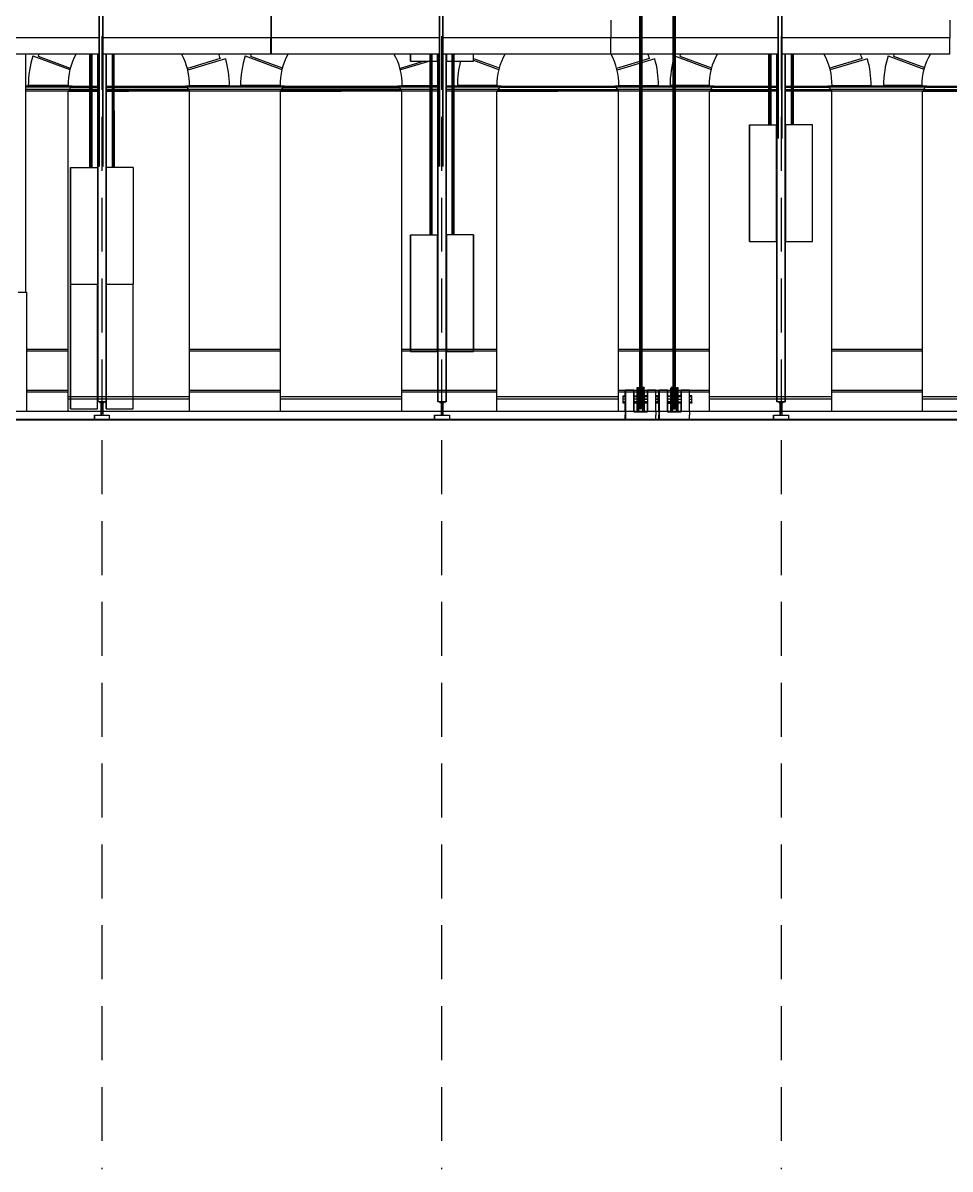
# Model space of a CAD drawing. Extents: x -43 to 90, y 6 to 81.
# Drawn here: x -21.77 to -10.85, y 6.38 to 19.89 of the extents above; entities that cross this region are included whole.
import ezdxf

# ---------------------------------------------------------------- set-up
doc = ezdxf.new("R2010")
doc.units = 0
doc.header["$LTSCALE"] = 0.1
doc.header["$MEASUREMENT"] = 0
doc.linetypes.add('HIDDEN', pattern=[9.525, 6.35, -3.175])
for name, color, linetype in [('cobertura nova', 4, 'CONTINUOUS'), ('hachures cobertura', 252, 'CONTINUOUS'), ('visto', 9, 'CONTINUOUS')]:
    doc.layers.add(name, color=color, linetype=linetype)
doc.layers.add('cortado', color=7, linetype='CONTINUOUS', lineweight=40)

msp = doc.modelspace()

# ---------------------------------------------------------------- linework, layer by layer
at = {"layer": 'cobertura nova'}
for p, q in [((-20.875, 20.402), (-20.875, 18.194)), ((-20.875, 18.194), (-20.875, 20.402)), ((-20.835, 20.402), (-20.835, 18.194)), ((-20.835, 18.194), (-20.835, 20.402)), ((-16.868, 20.402), (-16.868, 18.194)), ((-16.868, 18.194), (-16.868, 20.402)), ((-16.829, 20.402), (-16.829, 18.194)), ((-16.829, 18.194), (-16.829, 20.402)), ((-14.505, 15.339), (-14.506, 20.415)), ((-14.501, 15.339), (-14.506, 20.415)), ((-14.501, 15.339), (-14.502, 20.415)), ((-14.493, 15.339), (-14.502, 20.415)), ((-14.493, 15.339), (-14.494, 20.415)), ((-14.494, 20.415), (-14.486, 15.339)), ((-14.486, 20.415), (-14.482, 15.339)), ((-14.486, 20.415), (-14.486, 15.339)), ((-14.483, 20.415), (-14.482, 15.339)), ((-14.115, 15.339), (-14.114, 20.403)), ((-14.11, 20.399), (-14.115, 15.339)), ((-14.103, 20.415), (-14.112, 15.339)), ((-14.112, 15.339), (-14.11, 20.399)), ((-14.104, 15.339), (-14.102, 20.415)), ((-12.875, 20.402), (-12.875, 18.524)), ((-12.875, 18.524), (-12.875, 20.402)), ((-12.835, 20.402), (-12.835, 18.524)), ((-12.835, 18.524), (-12.835, 20.402)), ((-20.875, 18.236), (-20.875, 20.377)), ((-20.875, 20.377), (-20.875, 19.819)), ((-18.848, 19.765), (-18.848, 20.303)), ((-18.848, 19.765), (-18.848, 20.303)), ((-18.848, 20.303), (-18.848, 19.765)), ((-16.868, 20.377), (-16.868, 19.819)), ((-16.868, 18.236), (-16.868, 20.377)), ((-14.095, 20.388), (-14.104, 15.339)), ((-14.095, 20.388), (-14.096, 15.339)), ((-14.091, 20.387), (-14.096, 15.339)), ((-14.091, 20.387), (-14.092, 15.339)), ((-12.875, 18.566), (-12.875, 20.377)), ((-12.875, 20.377), (-12.875, 19.819)), ((-18.848, 20.017), (-18.848, 19.522)), ((-18.855, 19.919), (-18.855, 19.711)), ((-18.848, 19.711), (-18.848, 19.919)), ((-14.848, 19.919), (-14.848, 19.711)), ((-10.855, 19.919), (-10.855, 19.711)), ((-18.848, 19.765), (-18.855, 19.765)), ((-18.855, 19.765), (-18.848, 19.765)), ((-18.848, 19.765), (-18.848, 19.765)), ((-18.848, 19.765), (-18.848, 19.765)), ((-18.848, 19.765), (-18.848, 19.765)), ((-18.848, 19.765), (-18.848, 19.765)), ((-18.848, 19.765), (-18.848, 19.765)), ((-18.848, 19.711), (-18.848, 19.765)), ((-18.848, 19.765), (-18.848, 19.522)), ((-10.855, 19.765), (-10.848, 19.765)), ((-10.848, 19.765), (-10.855, 19.765)), ((-20.875, 19.711), (-22.848, 19.711)), ((-18.855, 19.711), (-20.835, 19.711)), ((-18.855, 19.522), (-18.855, 19.711)), ((-18.848, 19.711), (-18.848, 19.711)), ((-18.848, 19.711), (-18.848, 19.522)), ((-16.868, 19.711), (-18.848, 19.711)), ((-18.848, 19.711), (-18.848, 19.522)), ((-14.848, 19.711), (-16.829, 19.711)), ((-14.848, 19.522), (-14.848, 19.711)), ((-14.505, 19.711), (-14.848, 19.711)), ((-14.114, 19.711), (-14.483, 19.711)), ((-12.875, 19.711), (-14.091, 19.711)), ((-10.855, 19.711), (-12.835, 19.711)), ((-10.855, 19.522), (-10.855, 19.711)), ((-22.848, 19.522), (-20.875, 19.522)), ((-20.985, 18.182), (-20.985, 19.522)), ((-20.985, 19.522), (-20.985, 18.182)), ((-20.985, 18.182), (-20.985, 19.522)), ((-20.982, 19.522), (-20.982, 18.182)), ((-20.982, 18.182), (-20.981, 19.522)), ((-20.974, 19.522), (-20.974, 18.182)), ((-20.974, 18.182), (-20.973, 19.522)), ((-20.966, 18.182), (-20.966, 19.522)), ((-20.966, 18.182), (-20.966, 19.522)), ((-20.963, 19.522), (-20.963, 18.182)), ((-20.893, 19.522), (-20.893, 15.423)), ((-20.893, 19.522), (-20.893, 15.423)), ((-20.893, 15.423), (-20.893, 19.522)), ((-20.893, 19.522), (-20.893, 15.423)), ((-20.893, 19.522), (-20.893, 15.423)), ((-20.835, 19.522), (-18.855, 19.522)), ((-20.793, 15.423), (-20.793, 19.522)), ((-20.793, 19.522), (-20.793, 15.423)), ((-20.724, 19.522), (-20.724, 18.182)), ((-20.724, 19.522), (-20.724, 18.182)), ((-20.721, 19.522), (-20.721, 18.182)), ((-20.721, 19.522), (-20.721, 18.182)), ((-20.714, 19.522), (-20.713, 18.182)), ((-20.713, 18.182), (-20.713, 19.522)), ((-20.706, 19.522), (-20.705, 18.182)), ((-20.705, 18.182), (-20.705, 19.522)), ((-20.702, 19.522), (-20.701, 18.182)), ((-20.701, 18.182), (-20.701, 19.522)), ((-18.848, 19.522), (-18.848, 19.522)), ((-18.848, 19.522), (-16.868, 19.522)), ((-17.207, 19.522), (-17.207, 19.436)), ((-17.207, 19.436), (-17.207, 19.522)), ((-17.207, 19.522), (-17.207, 19.436)), ((-16.979, 19.522), (-16.979, 17.389)), ((-16.976, 19.522), (-16.976, 17.391)), ((-16.976, 17.391), (-16.976, 19.522)), ((-16.968, 17.391), (-16.97, 19.522)), ((-16.968, 19.522), (-16.968, 17.391)), ((-16.96, 17.391), (-16.962, 19.522)), ((-16.96, 19.522), (-16.96, 17.391)), ((-16.957, 19.522), (-16.956, 17.389)), ((-16.956, 19.522), (-16.956, 17.389)), ((-16.889, 19.436), (-16.889, 19.522)), ((-16.889, 19.436), (-16.889, 19.522)), ((-16.887, 15.423), (-16.887, 19.522)), ((-16.887, 19.522), (-16.887, 15.423)), ((-16.887, 15.423), (-16.887, 19.522)), ((-16.887, 19.522), (-16.887, 15.423)), ((-16.887, 19.522), (-16.887, 15.423)), ((-16.887, 19.522), (-16.887, 15.423)), ((-16.829, 19.522), (-14.848, 19.522)), ((-16.787, 15.423), (-16.787, 19.522)), ((-16.787, 19.522), (-16.787, 15.423)), ((-16.785, 19.522), (-16.785, 19.436)), ((-16.785, 19.522), (-16.785, 19.436)), ((-16.785, 19.436), (-16.785, 19.522)), ((-16.717, 19.522), (-16.717, 17.389)), ((-16.717, 17.389), (-16.717, 19.522)), ((-16.714, 17.391), (-16.712, 19.522)), ((-16.714, 17.391), (-16.714, 19.522)), ((-16.704, 19.522), (-16.706, 17.391)), ((-16.706, 17.391), (-16.706, 19.522)), ((-16.697, 19.522), (-16.698, 17.391)), ((-16.698, 17.391), (-16.698, 19.522)), ((-16.695, 17.389), (-16.695, 19.522)), ((-16.467, 19.436), (-16.467, 19.522)), ((-16.467, 19.436), (-16.467, 19.522)), ((-14.848, 19.522), (-14.505, 19.522)), ((-14.483, 19.522), (-14.114, 19.522)), ((-14.091, 19.522), (-12.875, 19.522)), ((-12.985, 18.685), (-12.985, 19.522)), ((-12.983, 19.522), (-12.982, 18.687)), ((-12.982, 18.687), (-12.982, 19.522)), ((-12.975, 19.522), (-12.974, 18.688)), ((-12.974, 18.688), (-12.974, 19.522)), ((-12.966, 18.687), (-12.967, 19.522)), ((-12.966, 18.687), (-12.966, 19.522)), ((-12.963, 19.522), (-12.963, 18.685)), ((-12.963, 18.685), (-12.963, 19.522)), ((-12.893, 15.423), (-12.893, 19.522)), ((-12.893, 19.522), (-12.893, 15.423)), ((-12.893, 19.522), (-12.893, 15.423)), ((-12.893, 19.522), (-12.893, 15.423)), ((-12.893, 19.522), (-12.893, 15.423)), ((-12.835, 19.522), (-10.855, 19.522)), ((-12.793, 15.423), (-12.793, 19.522)), ((-12.793, 19.522), (-12.793, 15.423)), ((-12.724, 19.522), (-12.724, 18.685)), ((-12.724, 19.522), (-12.724, 18.685)), ((-12.721, 19.522), (-12.721, 18.687)), ((-12.721, 18.687), (-12.72, 19.522)), ((-12.713, 19.522), (-12.713, 18.688)), ((-12.713, 18.688), (-12.712, 19.522)), ((-12.705, 19.522), (-12.705, 18.687)), ((-12.705, 18.687), (-12.704, 19.522)), ((-12.701, 19.522), (-12.701, 18.685)), ((-17.207, 19.436), (-17.207, 19.436)), ((-17.207, 19.436), (-16.979, 19.436)), ((-17.207, 19.436), (-17.207, 19.436)), ((-16.956, 19.436), (-16.889, 19.436)), ((-16.785, 19.436), (-16.717, 19.436)), ((-16.785, 19.436), (-16.785, 19.436)), ((-16.785, 19.436), (-16.785, 19.436)), ((-16.695, 19.436), (-16.467, 19.436)), ((-13.213, 18.685), (-13.213, 17.311)), ((-13.213, 17.311), (-13.213, 18.685)), ((-13.213, 18.685), (-13.213, 18.685)), ((-13.213, 18.685), (-13.213, 18.685)), ((-13.213, 18.685), (-12.895, 18.685)), ((-13.213, 18.685), (-13.213, 17.311)), ((-12.985, 18.685), (-12.982, 18.687)), ((-12.985, 18.685), (-12.985, 18.685)), ((-12.982, 18.687), (-12.974, 18.688)), ((-12.966, 18.687), (-12.982, 18.687)), ((-12.982, 18.687), (-12.982, 18.685)), ((-12.982, 18.687), (-12.979, 18.685)), ((-12.974, 18.688), (-12.966, 18.687)), ((-12.97, 18.685), (-12.966, 18.687)), ((-12.966, 18.687), (-12.966, 18.685)), ((-12.966, 18.687), (-12.963, 18.685)), ((-12.963, 18.685), (-12.963, 18.685)), ((-12.895, 17.311), (-12.895, 18.685)), ((-12.895, 17.311), (-12.895, 18.685)), ((-12.474, 18.685), (-12.792, 18.685)), ((-12.792, 18.685), (-12.792, 17.311)), ((-12.792, 18.685), (-12.792, 18.685)), ((-12.792, 18.685), (-12.792, 18.685)), ((-12.792, 18.685), (-12.792, 17.311)), ((-12.792, 17.311), (-12.792, 18.685)), ((-12.724, 18.685), (-12.721, 18.687)), ((-12.724, 18.685), (-12.724, 18.685)), ((-12.721, 18.687), (-12.713, 18.688)), ((-12.721, 18.687), (-12.721, 18.685)), ((-12.705, 18.687), (-12.721, 18.687)), ((-12.721, 18.687), (-12.717, 18.685)), ((-12.713, 18.688), (-12.705, 18.687)), ((-12.708, 18.685), (-12.705, 18.687)), ((-12.705, 18.687), (-12.701, 18.685)), ((-12.705, 18.685), (-12.705, 18.687)), ((-12.701, 18.685), (-12.701, 18.685)), ((-12.474, 17.311), (-12.474, 18.685)), ((-21.213, 16.807), (-21.213, 18.182)), ((-21.213, 18.182), (-21.213, 18.182)), ((-21.213, 18.182), (-21.213, 18.182)), ((-21.213, 18.182), (-20.895, 18.182)), ((-21.213, 18.182), (-21.213, 16.807)), ((-21.213, 16.807), (-21.213, 18.182)), ((-20.985, 18.182), (-20.985, 18.182)), ((-20.963, 18.182), (-20.963, 18.182)), ((-20.895, 18.182), (-20.895, 16.807)), ((-20.792, 18.182), (-20.792, 16.807)), ((-20.474, 18.182), (-20.792, 18.182)), ((-20.792, 18.182), (-20.792, 18.182)), ((-20.792, 18.182), (-20.792, 18.182)), ((-20.792, 16.807), (-20.792, 18.182)), ((-20.792, 16.807), (-20.792, 18.182)), ((-20.724, 18.182), (-20.724, 18.182)), ((-20.701, 18.182), (-20.701, 18.182)), ((-20.474, 18.182), (-20.474, 16.807)), ((-17.207, 16.015), (-17.207, 17.389)), ((-17.207, 17.389), (-17.207, 17.389)), ((-17.207, 17.389), (-17.207, 17.389)), ((-17.207, 17.389), (-16.889, 17.389)), ((-17.207, 17.389), (-17.207, 16.015)), ((-17.207, 16.015), (-17.207, 17.389)), ((-16.976, 17.391), (-16.979, 17.389)), ((-16.979, 17.389), (-16.979, 17.389)), ((-16.968, 17.391), (-16.976, 17.391)), ((-16.976, 17.391), (-16.96, 17.391)), ((-16.976, 17.389), (-16.976, 17.391)), ((-16.972, 17.389), (-16.976, 17.391)), ((-16.96, 17.391), (-16.968, 17.391)), ((-16.96, 17.391), (-16.963, 17.389)), ((-16.956, 17.389), (-16.96, 17.391)), ((-16.96, 17.391), (-16.96, 17.389)), ((-16.956, 17.389), (-16.956, 17.389)), ((-16.889, 17.389), (-16.889, 16.015)), ((-16.889, 16.015), (-16.889, 17.389)), ((-16.785, 17.389), (-16.785, 16.015)), ((-16.467, 17.389), (-16.785, 17.389)), ((-16.785, 17.389), (-16.785, 17.389)), ((-16.785, 17.389), (-16.785, 17.389)), ((-16.785, 16.015), (-16.785, 17.389)), ((-16.785, 16.015), (-16.785, 17.389)), ((-16.714, 17.391), (-16.717, 17.389)), ((-16.717, 17.389), (-16.717, 17.389)), ((-16.706, 17.391), (-16.714, 17.391)), ((-16.714, 17.391), (-16.698, 17.391)), ((-16.711, 17.389), (-16.714, 17.391)), ((-16.714, 17.391), (-16.714, 17.389)), ((-16.698, 17.391), (-16.706, 17.391)), ((-16.698, 17.391), (-16.701, 17.389)), ((-16.695, 17.389), (-16.698, 17.391)), ((-16.698, 17.391), (-16.698, 17.389)), ((-16.695, 17.389), (-16.695, 17.389)), ((-16.467, 17.389), (-16.467, 16.015)), ((-16.467, 16.015), (-16.467, 17.389)), ((-13.213, 17.311), (-13.213, 17.311)), ((-13.213, 17.311), (-12.895, 17.311)), ((-13.213, 17.311), (-13.213, 17.311)), ((-12.792, 17.311), (-12.474, 17.311)), ((-12.792, 17.311), (-12.792, 17.311)), ((-12.792, 17.311), (-12.792, 17.311)), ((-21.213, 17.042), (-21.213, 15.338)), ((-21.213, 15.338), (-21.213, 17.042)), ((-21.213, 17.042), (-21.213, 17.042)), ((-21.213, 17.042), (-21.213, 17.042)), ((-21.213, 17.042), (-21.213, 17.042)), ((-21.213, 17.042), (-21.213, 15.338)), ((-20.792, 17.042), (-20.792, 17.042)), ((-20.792, 17.042), (-20.792, 15.338)), ((-20.792, 17.042), (-20.792, 17.042)), ((-20.792, 17.042), (-20.792, 17.042)), ((-20.792, 17.042), (-20.792, 15.338)), ((-20.792, 15.338), (-20.792, 17.042)), ((-21.213, 16.807), (-21.213, 16.807)), ((-21.213, 16.807), (-20.895, 16.807)), ((-21.213, 16.807), (-21.213, 16.807)), ((-20.895, 15.338), (-20.895, 16.807)), ((-20.895, 15.338), (-20.895, 16.807)), ((-20.792, 16.807), (-20.474, 16.807)), ((-20.792, 16.807), (-20.792, 16.807)), ((-20.792, 16.807), (-20.792, 16.807)), ((-20.474, 15.338), (-20.474, 16.807)), ((-20.474, 15.338), (-20.474, 16.807)), ((-17.207, 16.015), (-17.207, 16.015)), ((-17.207, 16.015), (-16.889, 16.015)), ((-17.207, 16.015), (-17.207, 16.015)), ((-16.785, 16.015), (-16.467, 16.015)), ((-16.785, 16.015), (-16.785, 16.015)), ((-16.785, 16.015), (-16.785, 16.015)), ((-14.678, 15.491), (-14.678, 15.558)), ((-14.678, 15.558), (-14.677, 15.558)), ((-14.678, 15.558), (-14.678, 15.491)), ((-14.677, 15.558), (-14.677, 15.558)), ((-14.677, 15.558), (-14.578, 15.558)), ((-14.677, 15.558), (-14.677, 15.558)), ((-14.677, 15.304), (-14.677, 15.558)), ((-14.578, 15.558), (-14.677, 15.558)), ((-14.677, 15.558), (-14.677, 15.304)), ((-14.578, 15.558), (-14.578, 15.304)), ((-14.578, 15.304), (-14.578, 15.558)), ((-14.537, 15.582), (-14.537, 15.588)), ((-14.537, 15.588), (-14.522, 15.588)), ((-14.537, 15.559), (-14.537, 15.582)), ((-14.537, 15.582), (-14.537, 15.569)), ((-14.537, 15.582), (-14.522, 15.582)), ((-14.537, 15.582), (-14.537, 15.559)), ((-14.537, 15.569), (-14.537, 15.534)), ((-14.537, 15.569), (-14.537, 15.569)), ((-14.537, 15.534), (-14.537, 15.569)), ((-14.537, 15.517), (-14.537, 15.559)), ((-14.537, 15.559), (-14.522, 15.559)), ((-14.537, 15.559), (-14.537, 15.517)), ((-14.537, 15.534), (-14.537, 15.491)), ((-14.537, 15.534), (-14.537, 15.534)), ((-14.537, 15.491), (-14.537, 15.534)), ((-14.522, 15.588), (-14.522, 15.582)), ((-14.522, 15.582), (-14.522, 15.588)), ((-14.522, 15.582), (-14.522, 15.559)), ((-14.522, 15.559), (-14.522, 15.582)), ((-14.522, 15.559), (-14.522, 15.517)), ((-14.522, 15.517), (-14.522, 15.559)), ((-14.522, 15.549), (-14.505, 15.549)), ((-14.522, 15.545), (-14.505, 15.545)), ((-14.505, 15.545), (-14.522, 15.545)), ((-14.482, 15.549), (-14.471, 15.549)), ((-14.482, 15.545), (-14.471, 15.545)), ((-14.471, 15.545), (-14.482, 15.545)), ((-14.457, 15.588), (-14.471, 15.588)), ((-14.471, 15.588), (-14.471, 15.569)), ((-14.471, 15.582), (-14.471, 15.588)), ((-14.471, 15.588), (-14.471, 15.582)), ((-14.471, 15.569), (-14.471, 15.582)), ((-14.471, 15.559), (-14.471, 15.582)), ((-14.457, 15.582), (-14.471, 15.582)), ((-14.471, 15.582), (-14.471, 15.559)), ((-14.471, 15.582), (-14.457, 15.582)), ((-14.471, 15.569), (-14.471, 15.569)), ((-14.471, 15.569), (-14.471, 15.549)), ((-14.471, 15.549), (-14.471, 15.569)), ((-14.471, 15.517), (-14.471, 15.559)), ((-14.457, 15.559), (-14.471, 15.559)), ((-14.471, 15.559), (-14.471, 15.517)), ((-14.471, 15.545), (-14.471, 15.549)), ((-14.471, 15.528), (-14.471, 15.545)), ((-14.471, 15.534), (-14.471, 15.534)), ((-14.457, 15.588), (-14.457, 15.582)), ((-14.457, 15.588), (-14.457, 15.588)), ((-14.457, 15.582), (-14.457, 15.588)), ((-14.457, 15.559), (-14.457, 15.582)), ((-14.457, 15.559), (-14.457, 15.517)), ((-14.457, 15.517), (-14.457, 15.559)), ((-14.417, 15.491), (-14.417, 15.558)), ((-14.416, 15.558), (-14.417, 15.558)), ((-14.416, 15.558), (-14.416, 15.304)), ((-14.318, 15.558), (-14.416, 15.558)), ((-14.318, 15.304), (-14.318, 15.558)), ((-14.281, 15.491), (-14.281, 15.558)), ((-14.281, 15.558), (-14.28, 15.558)), ((-14.281, 15.558), (-14.281, 15.491)), ((-14.28, 15.558), (-14.28, 15.558)), ((-14.28, 15.558), (-14.181, 15.558)), ((-14.28, 15.558), (-14.28, 15.558)), ((-14.28, 15.304), (-14.28, 15.558)), ((-14.181, 15.558), (-14.28, 15.558)), ((-14.28, 15.558), (-14.28, 15.304)), ((-14.181, 15.558), (-14.182, 15.558)), ((-14.181, 15.558), (-14.181, 15.304)), ((-14.181, 15.304), (-14.181, 15.558)), ((-14.125, 15.588), (-14.14, 15.588)), ((-14.14, 15.559), (-14.14, 15.582)), ((-14.14, 15.582), (-14.14, 15.569)), ((-14.14, 15.582), (-14.125, 15.582)), ((-14.125, 15.582), (-14.14, 15.582)), ((-14.14, 15.569), (-14.14, 15.534)), ((-14.14, 15.569), (-14.14, 15.569)), ((-14.14, 15.534), (-14.14, 15.569)), ((-14.14, 15.517), (-14.14, 15.559)), ((-14.14, 15.559), (-14.125, 15.559)), ((-14.14, 15.559), (-14.14, 15.517)), ((-14.14, 15.534), (-14.14, 15.491)), ((-14.14, 15.534), (-14.14, 15.534)), ((-14.14, 15.491), (-14.14, 15.534)), ((-14.125, 15.588), (-14.125, 15.582)), ((-14.125, 15.582), (-14.125, 15.588)), ((-14.125, 15.582), (-14.125, 15.559)), ((-14.125, 15.582), (-14.125, 15.582)), ((-14.125, 15.559), (-14.125, 15.582)), ((-14.125, 15.559), (-14.125, 15.517)), ((-14.125, 15.517), (-14.125, 15.559)), ((-14.125, 15.549), (-14.115, 15.549)), ((-14.115, 15.545), (-14.125, 15.545)), ((-14.125, 15.545), (-14.115, 15.545)), ((-14.092, 15.549), (-14.074, 15.549)), ((-14.074, 15.545), (-14.092, 15.545)), ((-14.092, 15.545), (-14.074, 15.545)), ((-14.074, 15.588), (-14.074, 15.569)), ((-14.074, 15.582), (-14.074, 15.588)), ((-14.074, 15.588), (-14.06, 15.588)), ((-14.074, 15.569), (-14.074, 15.588)), ((-14.074, 15.588), (-14.074, 15.582)), ((-14.074, 15.559), (-14.074, 15.582)), ((-14.06, 15.582), (-14.074, 15.582)), ((-14.074, 15.582), (-14.074, 15.559)), ((-14.074, 15.569), (-14.074, 15.549)), ((-14.074, 15.569), (-14.074, 15.569)), ((-14.074, 15.517), (-14.074, 15.559)), ((-14.06, 15.559), (-14.074, 15.559)), ((-14.074, 15.559), (-14.074, 15.517)), ((-14.074, 15.545), (-14.074, 15.549)), ((-14.074, 15.549), (-14.074, 15.545)), ((-14.074, 15.528), (-14.074, 15.545)), ((-14.074, 15.545), (-14.074, 15.545)), ((-14.074, 15.545), (-14.074, 15.528)), ((-14.074, 15.534), (-14.074, 15.534)), ((-14.06, 15.569), (-14.06, 15.588)), ((-14.06, 15.588), (-14.06, 15.582)), ((-14.06, 15.582), (-14.06, 15.588)), ((-14.06, 15.559), (-14.06, 15.582)), ((-14.06, 15.582), (-14.06, 15.559)), ((-14.06, 15.534), (-14.06, 15.569)), ((-14.06, 15.517), (-14.06, 15.559)), ((-14.06, 15.559), (-14.06, 15.517)), ((-14.06, 15.491), (-14.06, 15.534)), ((-14.02, 15.491), (-14.02, 15.558)), ((-14.019, 15.558), (-14.02, 15.558)), ((-14.019, 15.558), (-14.019, 15.304)), ((-13.921, 15.558), (-14.019, 15.558)), ((-13.921, 15.304), (-13.921, 15.558)), ((-13.921, 15.558), (-13.921, 15.558)), ((-20.853, 15.423), (-20.893, 15.423)), ((-20.893, 15.423), (-20.893, 15.423)), ((-20.893, 15.423), (-20.893, 15.423)), ((-20.893, 15.423), (-20.893, 15.423)), ((-20.869, 15.423), (-20.869, 15.413)), ((-20.869, 15.413), (-20.869, 15.423)), ((-20.869, 15.423), (-20.869, 15.413)), ((-20.869, 15.413), (-20.852, 15.413)), ((-20.869, 15.413), (-20.869, 15.413)), ((-20.833, 15.423), (-20.853, 15.423)), ((-20.853, 15.423), (-20.833, 15.423)), ((-20.852, 15.413), (-20.852, 15.263)), ((-20.852, 15.263), (-20.852, 15.413)), ((-20.852, 15.263), (-20.852, 15.413)), ((-20.852, 15.263), (-20.852, 15.413)), ((-20.835, 15.413), (-20.835, 15.263)), ((-20.835, 15.413), (-20.818, 15.413)), ((-20.835, 15.413), (-20.818, 15.413)), ((-20.818, 15.413), (-20.835, 15.413)), ((-20.835, 15.413), (-20.818, 15.413)), ((-20.793, 15.423), (-20.833, 15.423)), ((-20.833, 15.423), (-20.793, 15.423)), ((-20.818, 15.413), (-20.818, 15.423)), ((-16.887, 15.423), (-16.887, 15.423)), ((-16.887, 15.423), (-16.887, 15.423)), ((-16.887, 15.423), (-16.887, 15.423)), ((-16.847, 15.423), (-16.887, 15.423)), ((-16.887, 15.423), (-16.887, 15.423)), ((-16.863, 15.423), (-16.863, 15.413)), ((-16.863, 15.413), (-16.863, 15.423)), ((-16.863, 15.423), (-16.863, 15.413)), ((-16.863, 15.413), (-16.845, 15.413)), ((-16.863, 15.413), (-16.863, 15.413)), ((-16.827, 15.423), (-16.847, 15.423)), ((-16.845, 15.413), (-16.845, 15.263)), ((-16.845, 15.263), (-16.845, 15.413)), ((-16.845, 15.263), (-16.845, 15.413)), ((-16.845, 15.263), (-16.845, 15.413)), ((-16.828, 15.413), (-16.828, 15.263)), ((-16.828, 15.413), (-16.811, 15.413)), ((-16.828, 15.413), (-16.811, 15.413)), ((-16.828, 15.413), (-16.811, 15.413)), ((-16.787, 15.423), (-16.827, 15.423)), ((-16.827, 15.423), (-16.787, 15.423)), ((-16.811, 15.413), (-16.811, 15.423)), ((-14.703, 15.482), (-14.703, 15.491)), ((-14.703, 15.491), (-14.677, 15.491)), ((-14.703, 15.454), (-14.703, 15.482)), ((-14.703, 15.482), (-14.677, 15.482)), ((-14.703, 15.422), (-14.703, 15.454)), ((-14.677, 15.454), (-14.703, 15.454)), ((-14.703, 15.406), (-14.703, 15.422)), ((-14.677, 15.422), (-14.703, 15.422)), ((-14.703, 15.415), (-14.703, 15.406)), ((-14.677, 15.406), (-14.703, 15.406)), ((-14.678, 15.304), (-14.678, 15.406)), ((-14.678, 15.406), (-14.678, 15.304)), ((-14.578, 15.491), (-14.537, 15.491)), ((-14.578, 15.482), (-14.537, 15.482)), ((-14.537, 15.454), (-14.578, 15.454)), ((-14.537, 15.422), (-14.578, 15.422)), ((-14.537, 15.406), (-14.578, 15.406)), ((-14.537, 15.466), (-14.537, 15.517)), ((-14.522, 15.517), (-14.537, 15.517)), ((-14.537, 15.517), (-14.537, 15.466)), ((-14.537, 15.491), (-14.537, 15.482)), ((-14.537, 15.485), (-14.537, 15.485)), ((-14.537, 15.482), (-14.537, 15.454)), ((-14.537, 15.412), (-14.537, 15.466)), ((-14.522, 15.466), (-14.537, 15.466)), ((-14.537, 15.466), (-14.537, 15.412)), ((-14.537, 15.454), (-14.537, 15.422)), ((-14.537, 15.431), (-14.537, 15.431)), ((-14.537, 15.422), (-14.537, 15.406)), ((-14.537, 15.362), (-14.537, 15.412)), ((-14.522, 15.412), (-14.537, 15.412)), ((-14.537, 15.412), (-14.537, 15.362)), ((-14.537, 15.406), (-14.537, 15.379)), ((-14.537, 15.379), (-14.537, 15.406)), ((-14.505, 15.528), (-14.522, 15.528)), ((-14.522, 15.517), (-14.522, 15.466)), ((-14.522, 15.466), (-14.522, 15.517)), ((-14.522, 15.498), (-14.505, 15.498)), ((-14.505, 15.498), (-14.522, 15.498)), ((-14.522, 15.466), (-14.522, 15.412)), ((-14.522, 15.412), (-14.522, 15.466)), ((-14.505, 15.461), (-14.522, 15.461)), ((-14.522, 15.461), (-14.505, 15.461)), ((-14.505, 15.422), (-14.522, 15.422)), ((-14.522, 15.362), (-14.522, 15.412)), ((-14.522, 15.412), (-14.522, 15.362)), ((-14.471, 15.528), (-14.482, 15.528)), ((-14.482, 15.498), (-14.471, 15.498)), ((-14.471, 15.498), (-14.482, 15.498)), ((-14.471, 15.461), (-14.482, 15.461)), ((-14.482, 15.461), (-14.471, 15.461)), ((-14.471, 15.422), (-14.482, 15.422)), ((-14.457, 15.517), (-14.471, 15.517)), ((-14.471, 15.517), (-14.471, 15.466)), ((-14.471, 15.466), (-14.471, 15.517)), ((-14.471, 15.466), (-14.457, 15.466)), ((-14.471, 15.466), (-14.471, 15.412)), ((-14.471, 15.412), (-14.471, 15.466)), ((-14.471, 15.412), (-14.457, 15.412)), ((-14.471, 15.412), (-14.471, 15.362)), ((-14.471, 15.362), (-14.471, 15.412)), ((-14.457, 15.517), (-14.457, 15.466)), ((-14.457, 15.466), (-14.457, 15.517)), ((-14.416, 15.491), (-14.457, 15.491)), ((-14.457, 15.491), (-14.416, 15.491)), ((-14.457, 15.482), (-14.416, 15.482)), ((-14.416, 15.482), (-14.457, 15.482)), ((-14.457, 15.466), (-14.457, 15.412)), ((-14.457, 15.412), (-14.457, 15.466)), ((-14.457, 15.454), (-14.416, 15.454)), ((-14.416, 15.454), (-14.457, 15.454)), ((-14.416, 15.422), (-14.457, 15.422)), ((-14.457, 15.422), (-14.416, 15.422)), ((-14.457, 15.412), (-14.457, 15.362)), ((-14.457, 15.362), (-14.457, 15.412)), ((-14.416, 15.406), (-14.457, 15.406)), ((-14.417, 15.304), (-14.417, 15.406)), ((-14.29, 15.491), (-14.318, 15.491)), ((-14.318, 15.491), (-14.29, 15.491)), ((-14.318, 15.482), (-14.29, 15.482)), ((-14.29, 15.482), (-14.318, 15.482)), ((-14.318, 15.454), (-14.29, 15.454)), ((-14.29, 15.454), (-14.318, 15.454)), ((-14.29, 15.422), (-14.318, 15.422)), ((-14.318, 15.422), (-14.29, 15.422)), ((-14.29, 15.406), (-14.318, 15.406)), ((-14.29, 15.482), (-14.29, 15.491)), ((-14.29, 15.491), (-14.28, 15.491)), ((-14.29, 15.454), (-14.29, 15.482)), ((-14.28, 15.482), (-14.29, 15.482)), ((-14.29, 15.422), (-14.29, 15.454)), ((-14.28, 15.454), (-14.29, 15.454)), ((-14.29, 15.406), (-14.29, 15.422)), ((-14.28, 15.422), (-14.29, 15.422)), ((-14.29, 15.406), (-14.28, 15.406)), ((-14.28, 15.406), (-14.29, 15.406)), ((-14.281, 15.304), (-14.281, 15.406)), ((-14.281, 15.406), (-14.281, 15.304)), ((-14.181, 15.491), (-14.14, 15.491)), ((-14.14, 15.482), (-14.181, 15.482)), ((-14.14, 15.454), (-14.181, 15.454)), ((-14.14, 15.422), (-14.181, 15.422)), ((-14.181, 15.406), (-14.14, 15.406)), ((-14.14, 15.406), (-14.181, 15.406)), ((-14.14, 15.466), (-14.14, 15.517)), ((-14.125, 15.517), (-14.14, 15.517)), ((-14.14, 15.517), (-14.14, 15.466)), ((-14.14, 15.491), (-14.14, 15.482)), ((-14.14, 15.485), (-14.14, 15.485)), ((-14.14, 15.482), (-14.14, 15.454)), ((-14.14, 15.412), (-14.14, 15.466)), ((-14.125, 15.466), (-14.14, 15.466)), ((-14.14, 15.466), (-14.14, 15.412)), ((-14.14, 15.454), (-14.14, 15.422)), ((-14.14, 15.431), (-14.14, 15.431)), ((-14.14, 15.406), (-14.14, 15.422)), ((-14.14, 15.422), (-14.14, 15.406)), ((-14.14, 15.362), (-14.14, 15.412)), ((-14.125, 15.412), (-14.14, 15.412)), ((-14.14, 15.412), (-14.14, 15.362)), ((-14.14, 15.406), (-14.14, 15.379)), ((-14.14, 15.406), (-14.14, 15.406)), ((-14.14, 15.379), (-14.14, 15.406)), ((-14.14, 15.406), (-14.14, 15.406)), ((-14.115, 15.528), (-14.125, 15.528)), ((-14.125, 15.517), (-14.125, 15.466)), ((-14.125, 15.466), (-14.125, 15.517)), ((-14.115, 15.498), (-14.125, 15.498)), ((-14.125, 15.498), (-14.115, 15.498)), ((-14.125, 15.466), (-14.125, 15.412)), ((-14.125, 15.412), (-14.125, 15.466)), ((-14.115, 15.461), (-14.125, 15.461)), ((-14.125, 15.461), (-14.115, 15.461)), ((-14.115, 15.422), (-14.125, 15.422)), ((-14.125, 15.362), (-14.125, 15.412)), ((-14.125, 15.412), (-14.125, 15.362)), ((-14.074, 15.528), (-14.092, 15.528)), ((-14.074, 15.498), (-14.092, 15.498)), ((-14.092, 15.498), (-14.074, 15.498)), ((-14.074, 15.461), (-14.092, 15.461)), ((-14.092, 15.461), (-14.074, 15.461)), ((-14.074, 15.422), (-14.092, 15.422)), ((-14.074, 15.498), (-14.074, 15.528)), ((-14.074, 15.528), (-14.074, 15.498)), ((-14.06, 15.517), (-14.074, 15.517)), ((-14.074, 15.517), (-14.074, 15.466)), ((-14.074, 15.466), (-14.074, 15.517)), ((-14.074, 15.498), (-14.074, 15.498)), ((-14.074, 15.498), (-14.074, 15.461)), ((-14.074, 15.466), (-14.06, 15.466)), ((-14.074, 15.466), (-14.074, 15.412)), ((-14.074, 15.412), (-14.074, 15.466)), ((-14.074, 15.461), (-14.074, 15.461)), ((-14.074, 15.461), (-14.074, 15.422)), ((-14.074, 15.422), (-14.074, 15.386)), ((-14.074, 15.412), (-14.06, 15.412)), ((-14.074, 15.412), (-14.074, 15.362)), ((-14.074, 15.362), (-14.074, 15.412)), ((-14.06, 15.466), (-14.06, 15.517)), ((-14.06, 15.517), (-14.06, 15.466)), ((-14.019, 15.491), (-14.06, 15.491)), ((-14.06, 15.491), (-14.019, 15.491)), ((-14.06, 15.482), (-14.019, 15.482)), ((-14.06, 15.412), (-14.06, 15.466)), ((-14.06, 15.466), (-14.06, 15.412)), ((-14.06, 15.454), (-14.019, 15.454)), ((-14.06, 15.422), (-14.019, 15.422)), ((-14.06, 15.362), (-14.06, 15.412)), ((-14.06, 15.412), (-14.06, 15.362)), ((-14.019, 15.406), (-14.06, 15.406)), ((-14.02, 15.304), (-14.02, 15.406)), ((-13.893, 15.491), (-13.921, 15.491)), ((-13.921, 15.491), (-13.893, 15.491)), ((-13.921, 15.482), (-13.893, 15.482)), ((-13.921, 15.454), (-13.893, 15.454)), ((-13.921, 15.422), (-13.893, 15.422)), ((-13.893, 15.406), (-13.921, 15.406)), ((-13.893, 15.482), (-13.893, 15.491)), ((-13.893, 15.454), (-13.893, 15.482)), ((-13.893, 15.422), (-13.893, 15.454)), ((-13.893, 15.406), (-13.893, 15.422)), ((-13.893, 15.415), (-13.893, 15.406)), ((-12.893, 15.423), (-12.893, 15.423)), ((-12.893, 15.423), (-12.893, 15.423)), ((-12.853, 15.423), (-12.893, 15.423)), ((-12.893, 15.423), (-12.893, 15.423)), ((-12.869, 15.423), (-12.869, 15.413)), ((-12.869, 15.413), (-12.869, 15.423)), ((-12.869, 15.413), (-12.869, 15.423)), ((-12.869, 15.423), (-12.869, 15.413)), ((-12.869, 15.423), (-12.869, 15.413)), ((-12.869, 15.413), (-12.869, 15.423)), ((-12.869, 15.413), (-12.869, 15.423)), ((-12.869, 15.423), (-12.869, 15.413)), ((-12.869, 15.413), (-12.852, 15.413)), ((-12.869, 15.413), (-12.869, 15.413)), ((-12.869, 15.413), (-12.869, 15.413)), ((-12.869, 15.413), (-12.869, 15.413)), ((-12.869, 15.413), (-12.869, 15.413)), ((-12.869, 15.413), (-12.869, 15.413)), ((-12.869, 15.413), (-12.869, 15.413)), ((-12.869, 15.413), (-12.869, 15.413)), ((-12.833, 15.423), (-12.853, 15.423)), ((-12.853, 15.423), (-12.833, 15.423)), ((-12.852, 15.413), (-12.852, 15.263)), ((-12.852, 15.263), (-12.852, 15.413)), ((-12.852, 15.413), (-12.852, 15.263)), ((-12.852, 15.263), (-12.852, 15.413)), ((-12.852, 15.413), (-12.852, 15.263)), ((-12.835, 15.413), (-12.835, 15.263)), ((-12.835, 15.413), (-12.818, 15.413)), ((-12.835, 15.413), (-12.818, 15.413)), ((-12.818, 15.413), (-12.835, 15.413)), ((-12.835, 15.413), (-12.818, 15.413)), ((-12.818, 15.413), (-12.835, 15.413)), ((-12.793, 15.423), (-12.833, 15.423)), ((-12.833, 15.423), (-12.793, 15.423)), ((-12.818, 15.413), (-12.818, 15.423)), ((-21.213, 15.338), (-21.213, 15.338)), ((-21.213, 15.338), (-20.895, 15.338)), ((-21.213, 15.338), (-21.213, 15.338)), ((-20.93, 15.223), (-20.93, 15.263)), ((-20.93, 15.263), (-20.93, 15.223)), ((-20.93, 15.263), (-20.93, 15.263)), ((-20.93, 15.263), (-20.93, 15.263)), ((-20.93, 15.263), (-20.93, 15.223)), ((-20.93, 15.263), (-20.93, 15.263)), ((-20.93, 15.263), (-20.757, 15.263)), ((-20.93, 15.263), (-20.93, 15.223)), ((-20.93, 15.223), (-20.93, 15.263)), ((-20.93, 15.263), (-20.93, 15.263)), ((-20.93, 15.263), (-20.93, 15.263)), ((-20.93, 15.223), (-20.93, 15.263)), ((-20.792, 15.338), (-20.474, 15.338)), ((-20.792, 15.338), (-20.792, 15.338)), ((-20.792, 15.338), (-20.792, 15.338)), ((-20.757, 15.263), (-20.757, 15.223)), ((-16.924, 15.263), (-16.75, 15.263)), ((-16.924, 15.263), (-16.924, 15.223)), ((-16.924, 15.223), (-16.924, 15.263)), ((-16.924, 15.263), (-16.924, 15.263)), ((-16.924, 15.263), (-16.924, 15.263)), ((-16.924, 15.223), (-16.924, 15.263)), ((-16.924, 15.223), (-16.924, 15.263)), ((-16.924, 15.263), (-16.924, 15.223)), ((-16.924, 15.263), (-16.924, 15.263)), ((-16.924, 15.263), (-16.924, 15.263)), ((-16.924, 15.263), (-16.924, 15.223)), ((-16.924, 15.263), (-16.924, 15.263)), ((-16.75, 15.263), (-16.75, 15.223)), ((-14.678, 15.304), (-14.678, 15.264)), ((-14.678, 15.212), (-14.678, 15.264)), ((-14.678, 15.264), (-14.678, 15.212)), ((-14.677, 15.264), (-14.677, 15.304)), ((-14.677, 15.304), (-14.677, 15.264)), ((-14.677, 15.212), (-14.677, 15.264)), ((-14.677, 15.264), (-14.677, 15.212)), ((-14.578, 15.304), (-14.417, 15.304)), ((-14.417, 15.304), (-14.578, 15.304)), ((-14.578, 15.304), (-14.416, 15.304)), ((-14.416, 15.304), (-14.578, 15.304)), ((-14.537, 15.379), (-14.537, 15.337)), ((-14.537, 15.379), (-14.537, 15.379)), ((-14.537, 15.337), (-14.537, 15.379)), ((-14.537, 15.328), (-14.537, 15.362)), ((-14.522, 15.362), (-14.537, 15.362)), ((-14.537, 15.362), (-14.537, 15.328)), ((-14.537, 15.337), (-14.537, 15.314)), ((-14.537, 15.337), (-14.537, 15.337)), ((-14.537, 15.314), (-14.537, 15.337)), ((-14.522, 15.328), (-14.537, 15.328)), ((-14.537, 15.328), (-14.537, 15.309)), ((-14.537, 15.309), (-14.537, 15.328)), ((-14.537, 15.314), (-14.537, 15.309)), ((-14.537, 15.309), (-14.522, 15.309)), ((-14.522, 15.386), (-14.505, 15.386)), ((-14.522, 15.328), (-14.522, 15.362)), ((-14.522, 15.362), (-14.522, 15.328)), ((-14.522, 15.361), (-14.505, 15.361)), ((-14.505, 15.361), (-14.522, 15.361)), ((-14.522, 15.348), (-14.505, 15.348)), ((-14.522, 15.309), (-14.522, 15.328)), ((-14.522, 15.328), (-14.522, 15.309)), ((-14.505, 15.339), (-14.501, 15.339)), ((-14.493, 15.339), (-14.501, 15.339)), ((-14.486, 15.339), (-14.493, 15.339)), ((-14.482, 15.339), (-14.486, 15.339)), ((-14.482, 15.386), (-14.471, 15.386)), ((-14.482, 15.361), (-14.471, 15.361)), ((-14.471, 15.361), (-14.482, 15.361)), ((-14.482, 15.348), (-14.471, 15.348)), ((-14.471, 15.361), (-14.471, 15.386)), ((-14.471, 15.379), (-14.471, 15.379)), ((-14.471, 15.362), (-14.457, 15.362)), ((-14.471, 15.362), (-14.471, 15.328)), ((-14.471, 15.328), (-14.471, 15.362)), ((-14.471, 15.348), (-14.471, 15.361)), ((-14.471, 15.352), (-14.471, 15.348)), ((-14.471, 15.348), (-14.471, 15.337)), ((-14.471, 15.337), (-14.471, 15.337)), ((-14.471, 15.314), (-14.471, 15.337)), ((-14.471, 15.337), (-14.471, 15.314)), ((-14.471, 15.328), (-14.457, 15.328)), ((-14.471, 15.328), (-14.471, 15.309)), ((-14.471, 15.309), (-14.471, 15.328)), ((-14.471, 15.314), (-14.471, 15.314)), ((-14.471, 15.309), (-14.471, 15.314)), ((-14.471, 15.314), (-14.471, 15.309)), ((-14.471, 15.309), (-14.457, 15.309)), ((-14.457, 15.362), (-14.457, 15.328)), ((-14.457, 15.328), (-14.457, 15.362)), ((-14.457, 15.328), (-14.457, 15.309)), ((-14.457, 15.309), (-14.457, 15.328)), ((-14.457, 15.309), (-14.457, 15.309)), ((-14.318, 15.304), (-14.318, 15.264)), ((-14.318, 15.212), (-14.318, 15.264)), ((-14.281, 15.304), (-14.281, 15.264)), ((-14.281, 15.212), (-14.281, 15.264)), ((-14.281, 15.264), (-14.281, 15.212)), ((-14.28, 15.264), (-14.28, 15.304)), ((-14.28, 15.304), (-14.28, 15.264)), ((-14.28, 15.212), (-14.28, 15.264)), ((-14.28, 15.264), (-14.28, 15.212)), ((-14.181, 15.304), (-14.02, 15.304)), ((-14.02, 15.304), (-14.181, 15.304)), ((-14.181, 15.304), (-14.019, 15.304)), ((-14.019, 15.304), (-14.181, 15.304)), ((-14.14, 15.379), (-14.14, 15.337)), ((-14.14, 15.379), (-14.14, 15.379)), ((-14.14, 15.337), (-14.14, 15.379)), ((-14.14, 15.328), (-14.14, 15.362)), ((-14.125, 15.362), (-14.14, 15.362)), ((-14.14, 15.362), (-14.14, 15.328)), ((-14.14, 15.337), (-14.14, 15.314)), ((-14.14, 15.337), (-14.14, 15.337)), ((-14.14, 15.314), (-14.14, 15.337)), ((-14.125, 15.328), (-14.14, 15.328)), ((-14.14, 15.328), (-14.14, 15.309)), ((-14.14, 15.309), (-14.14, 15.328)), ((-14.14, 15.314), (-14.14, 15.309)), ((-14.14, 15.309), (-14.125, 15.309)), ((-14.115, 15.386), (-14.125, 15.386)), ((-14.125, 15.328), (-14.125, 15.362)), ((-14.125, 15.362), (-14.125, 15.328)), ((-14.125, 15.361), (-14.115, 15.361)), ((-14.115, 15.361), (-14.125, 15.361)), ((-14.125, 15.348), (-14.115, 15.348)), ((-14.125, 15.309), (-14.125, 15.328)), ((-14.125, 15.328), (-14.125, 15.309)), ((-14.115, 15.339), (-14.112, 15.339)), ((-14.112, 15.339), (-14.115, 15.339)), ((-14.104, 15.339), (-14.115, 15.339)), ((-14.115, 15.339), (-14.104, 15.339)), ((-14.092, 15.339), (-14.115, 15.339)), ((-14.112, 15.339), (-14.104, 15.339)), ((-14.104, 15.339), (-14.112, 15.339)), ((-14.096, 15.339), (-14.104, 15.339)), ((-14.104, 15.339), (-14.092, 15.339)), ((-14.104, 15.339), (-14.092, 15.339)), ((-14.104, 15.339), (-14.096, 15.339)), ((-14.092, 15.339), (-14.096, 15.339)), ((-14.096, 15.339), (-14.092, 15.339)), ((-14.074, 15.386), (-14.092, 15.386)), ((-14.092, 15.361), (-14.074, 15.361)), ((-14.074, 15.361), (-14.092, 15.361)), ((-14.092, 15.348), (-14.074, 15.348)), ((-14.074, 15.361), (-14.074, 15.386)), ((-14.074, 15.386), (-14.074, 15.361)), ((-14.074, 15.379), (-14.074, 15.379)), ((-14.074, 15.362), (-14.06, 15.362)), ((-14.074, 15.362), (-14.074, 15.328)), ((-14.074, 15.328), (-14.074, 15.362)), ((-14.074, 15.361), (-14.074, 15.361)), ((-14.074, 15.348), (-14.074, 15.361)), ((-14.074, 15.361), (-14.074, 15.348)), ((-14.074, 15.348), (-14.074, 15.337)), ((-14.074, 15.337), (-14.074, 15.337)), ((-14.074, 15.314), (-14.074, 15.337)), ((-14.074, 15.337), (-14.074, 15.314)), ((-14.074, 15.328), (-14.06, 15.328)), ((-14.074, 15.328), (-14.074, 15.309)), ((-14.074, 15.309), (-14.074, 15.328)), ((-14.074, 15.309), (-14.074, 15.314)), ((-14.074, 15.314), (-14.074, 15.309)), ((-14.074, 15.309), (-14.06, 15.309)), ((-14.06, 15.328), (-14.06, 15.362)), ((-14.06, 15.362), (-14.06, 15.328)), ((-14.06, 15.314), (-14.06, 15.337)), ((-14.06, 15.309), (-14.06, 15.328)), ((-14.06, 15.328), (-14.06, 15.309)), ((-14.06, 15.314), (-14.06, 15.309)), ((-14.06, 15.309), (-14.06, 15.314)), ((-13.921, 15.304), (-13.921, 15.264)), ((-13.921, 15.212), (-13.921, 15.264)), ((-12.93, 15.263), (-12.757, 15.263)), ((-12.93, 15.263), (-12.93, 15.223)), ((-12.93, 15.223), (-12.93, 15.263)), ((-12.93, 15.263), (-12.93, 15.263)), ((-12.93, 15.263), (-12.93, 15.263)), ((-12.93, 15.223), (-12.93, 15.263)), ((-12.93, 15.223), (-12.93, 15.263)), ((-12.93, 15.263), (-12.93, 15.223)), ((-12.93, 15.263), (-12.93, 15.263)), ((-12.93, 15.263), (-12.93, 15.263)), ((-12.93, 15.263), (-12.93, 15.223)), ((-12.93, 15.263), (-12.93, 15.263)), ((-12.757, 15.263), (-12.757, 15.223)), ((-20.93, 15.212), (-20.93, 15.223)), ((-20.93, 15.223), (-20.93, 15.212)), ((-20.93, 15.223), (-20.93, 15.212)), ((-20.93, 15.223), (-20.93, 15.212)), ((-20.93, 15.212), (-20.93, 15.223)), ((-20.93, 15.212), (-20.93, 15.223)), ((-20.757, 15.223), (-20.757, 15.212)), ((-16.924, 15.223), (-16.924, 15.212)), ((-16.924, 15.212), (-16.924, 15.223)), ((-16.924, 15.212), (-16.924, 15.223)), ((-16.924, 15.212), (-16.924, 15.223)), ((-16.924, 15.223), (-16.924, 15.212)), ((-16.924, 15.223), (-16.924, 15.212)), ((-16.75, 15.223), (-16.75, 15.212)), ((-14.678, 15.212), (-14.677, 15.212)), ((-14.677, 15.212), (-14.677, 15.212)), ((-14.677, 15.212), (-14.578, 15.212)), ((-14.578, 15.212), (-14.677, 15.212)), ((-14.677, 15.212), (-14.677, 15.212)), ((-14.578, 15.212), (-14.416, 15.212)), ((-14.416, 15.212), (-14.578, 15.212)), ((-14.416, 15.212), (-14.318, 15.212)), ((-14.281, 15.212), (-14.28, 15.212)), ((-14.28, 15.212), (-14.28, 15.212)), ((-14.28, 15.212), (-14.181, 15.212)), ((-14.181, 15.212), (-14.28, 15.212)), ((-14.28, 15.212), (-14.28, 15.212)), ((-14.181, 15.212), (-14.019, 15.212)), ((-14.019, 15.212), (-14.181, 15.212)), ((-14.019, 15.212), (-13.921, 15.212)), ((-12.93, 15.223), (-12.93, 15.212)), ((-12.93, 15.212), (-12.93, 15.223)), ((-12.93, 15.212), (-12.93, 15.223)), ((-12.93, 15.212), (-12.93, 15.223)), ((-12.93, 15.223), (-12.93, 15.212)), ((-12.93, 15.223), (-12.93, 15.212)), ((-12.757, 15.223), (-12.757, 15.212))]:
    msp.add_line(p, q, dxfattribs=at)
at = {"layer": 'cortado'}
msp.add_line((-42.83, 15.212), (49.005, 15.212), dxfattribs=at)
at = {"layer": 'hachures cobertura', "linetype": 'HIDDEN'}
for p, q in [((-20.843, 34.018), (-20.843, 6.381)), ((-16.843, 34.018), (-16.843, 6.381)), ((-12.843, 34.018), (-12.843, 6.381))]:
    msp.add_line(p, q, dxfattribs=at)
at = {"layer": 'visto'}
for p, q in [((-21.746, 19.522), (-21.746, 16.712)), ((-21.657, 19.496), (-21.222, 19.335)), ((-21.595, 19.494), (-21.217, 19.354)), ((-19.886, 19.522), (-19.901, 19.512)), ((-19.449, 19.466), (-19.836, 19.349)), ((-19.386, 19.464), (-19.831, 19.33)), ((-19.157, 19.496), (-18.724, 19.336)), ((-19.095, 19.494), (-18.719, 19.355)), ((-17.386, 19.522), (-17.399, 19.514)), ((-16.467, 19.467), (-16.165, 19.355)), ((-14.394, 19.466), (-14.78, 19.349)), ((-14.331, 19.464), (-14.775, 19.33)), ((-14.097, 19.496), (-13.668, 19.337)), ((-14.035, 19.494), (-13.663, 19.356)), ((-12.326, 19.522), (-12.336, 19.515)), ((-11.889, 19.466), (-12.268, 19.351)), ((-11.826, 19.464), (-12.263, 19.332)), ((-11.582, 19.496), (-11.16, 19.34)), ((-11.52, 19.494), (-11.154, 19.359)), ((-17.046, 19.436), (-17.332, 19.35)), ((-16.979, 19.436), (-17.327, 19.331)), ((-16.467, 19.446), (-16.17, 19.336)), ((-21.194, 19.142), (-21.746, 19.142)), ((-21.206, 19.13), (-21.746, 19.13)), ((-21.234, 19.102), (-21.746, 19.102)), ((-21.234, 19.082), (-21.746, 19.082)), ((-21.241, 19.147), (-21.711, 19.147)), ((-21.241, 19.142), (-20.893, 19.142)), ((-21.241, 15.312), (-21.241, 19.082)), ((-21.241, 15.312), (-21.241, 19.082)), ((-21.241, 19.082), (-20.893, 19.082)), ((-21.234, 19.092), (-20.893, 19.092)), ((-21.227, 19.102), (-20.893, 19.102)), ((-21.206, 19.123), (-20.893, 19.123)), ((-21.194, 19.13), (-20.893, 19.13)), ((-20.793, 19.142), (-19.813, 19.142)), ((-20.793, 19.13), (-19.858, 19.13)), ((-20.793, 19.123), (-19.846, 19.123)), ((-20.793, 19.102), (-19.825, 19.102)), ((-20.793, 19.092), (-20.526, 19.092)), ((-20.793, 19.082), (-20.526, 19.082)), ((-19.818, 19.092), (-20.526, 19.092)), ((-19.811, 19.082), (-20.526, 19.082)), ((-18.694, 19.142), (-19.858, 19.142)), ((-18.694, 19.13), (-19.846, 19.13)), ((-18.727, 19.102), (-19.818, 19.102)), ((-18.734, 19.082), (-19.818, 19.082)), ((-19.813, 19.147), (-19.341, 19.147)), ((-19.811, 15.312), (-19.811, 19.082)), ((-19.811, 15.312), (-19.811, 19.082)), ((-18.745, 19.147), (-19.211, 19.147)), ((-18.745, 19.142), (-17.307, 19.142)), ((-18.741, 19.102), (-17.318, 19.102)), ((-18.741, 15.312), (-18.741, 19.082)), ((-18.741, 15.312), (-18.741, 19.082)), ((-18.741, 19.082), (-18.026, 19.082)), ((-18.734, 19.092), (-18.026, 19.092)), ((-18.713, 19.122), (-17.339, 19.122)), ((-18.694, 19.132), (-17.358, 19.132)), ((-17.318, 19.092), (-18.026, 19.092)), ((-17.311, 19.082), (-18.026, 19.082)), ((-16.887, 19.142), (-17.358, 19.142)), ((-16.887, 19.13), (-17.358, 19.13)), ((-16.887, 19.102), (-17.325, 19.102)), ((-16.887, 19.082), (-17.318, 19.082)), ((-17.311, 15.312), (-17.311, 19.082)), ((-17.311, 15.312), (-17.311, 19.082)), ((-17.308, 19.147), (-17.308, 19.147)), ((-17.307, 19.147), (-16.887, 19.147)), ((-16.143, 19.142), (-16.787, 19.142)), ((-16.155, 19.13), (-16.787, 19.13)), ((-16.183, 19.102), (-16.787, 19.102)), ((-16.19, 19.082), (-16.787, 19.082)), ((-16.19, 19.147), (-16.656, 19.147)), ((-16.19, 19.142), (-14.754, 19.142)), ((-16.19, 15.312), (-16.19, 19.082)), ((-16.183, 19.092), (-15.471, 19.092)), ((-16.183, 19.082), (-15.471, 19.082)), ((-16.176, 19.102), (-14.77, 19.102)), ((-16.143, 19.13), (-14.803, 19.13)), ((-14.763, 19.092), (-15.471, 19.092)), ((-14.763, 19.082), (-15.471, 19.082)), ((-13.639, 19.142), (-14.803, 19.142)), ((-13.651, 19.13), (-14.791, 19.13)), ((-13.679, 19.102), (-14.763, 19.102)), ((-13.679, 19.082), (-14.756, 19.082)), ((-14.756, 15.312), (-14.756, 19.082)), ((-14.756, 15.312), (-14.756, 19.082)), ((-14.754, 19.147), (-14.286, 19.147)), ((-13.69, 19.147), (-14.151, 19.147)), ((-13.69, 19.142), (-12.893, 19.142)), ((-13.686, 15.312), (-13.686, 19.082)), ((-13.686, 15.312), (-13.686, 19.082)), ((-13.686, 19.082), (-12.966, 19.082)), ((-13.679, 19.092), (-12.966, 19.092)), ((-13.672, 19.102), (-12.893, 19.102)), ((-13.639, 19.13), (-12.893, 19.13)), ((-12.893, 19.092), (-12.966, 19.092)), ((-12.893, 19.082), (-12.966, 19.082)), ((-12.793, 19.142), (-12.242, 19.142)), ((-12.793, 19.13), (-12.293, 19.13)), ((-12.793, 19.102), (-12.26, 19.102)), ((-12.253, 19.092), (-12.793, 19.092)), ((-12.246, 19.082), (-12.793, 19.082)), ((-11.129, 19.142), (-12.293, 19.142)), ((-11.141, 19.13), (-12.281, 19.13)), ((-11.169, 19.102), (-12.253, 19.102)), ((-11.169, 19.082), (-12.246, 19.082)), ((-12.246, 15.312), (-12.246, 19.082)), ((-12.246, 15.312), (-12.246, 19.082)), ((-12.242, 19.147), (-11.781, 19.147)), ((-11.185, 19.147), (-11.636, 19.147)), ((-11.185, 19.142), (-9.717, 19.142)), ((-11.176, 15.312), (-11.176, 19.082)), ((-11.176, 15.312), (-11.176, 19.082)), ((-11.176, 19.082), (-10.451, 19.082)), ((-11.169, 19.092), (-10.451, 19.092)), ((-11.162, 19.102), (-9.74, 19.102)), ((-11.129, 19.13), (-9.773, 19.13)), ((-21.831, 16.712), (-21.731, 16.712)), ((-21.731, 16.712), (-21.731, 15.312)), ((-21.731, 16.042), (-21.241, 16.042)), ((-21.731, 16.022), (-21.241, 16.022)), ((-19.811, 16.042), (-18.741, 16.042)), ((-19.811, 16.022), (-18.741, 16.022)), ((-17.311, 16.042), (-16.19, 16.042)), ((-17.311, 16.022), (-16.19, 16.022)), ((-14.756, 16.042), (-13.686, 16.042)), ((-14.756, 16.022), (-13.686, 16.022)), ((-12.246, 16.042), (-11.176, 16.042)), ((-12.246, 16.022), (-11.176, 16.022)), ((-21.731, 15.557), (-21.241, 15.557)), ((-21.731, 15.537), (-21.241, 15.537)), ((-19.811, 15.557), (-18.741, 15.557)), ((-19.811, 15.537), (-18.741, 15.537)), ((-17.311, 15.557), (-16.19, 15.557)), ((-17.311, 15.537), (-16.19, 15.537)), ((-14.756, 15.557), (-13.686, 15.557)), ((-14.756, 15.537), (-13.686, 15.537)), ((-12.246, 15.557), (-11.176, 15.557)), ((-12.246, 15.537), (-11.176, 15.537)), ((-21.241, 15.482), (-19.811, 15.482)), ((-21.241, 15.457), (-19.811, 15.457)), ((-18.741, 15.482), (-17.311, 15.482)), ((-18.741, 15.457), (-17.311, 15.457)), ((-16.186, 15.482), (-14.756, 15.482)), ((-16.186, 15.457), (-14.756, 15.457)), ((-13.686, 15.482), (-12.246, 15.482)), ((-13.686, 15.457), (-12.246, 15.457)), ((-11.176, 15.482), (-9.726, 15.482)), ((-11.176, 15.457), (-9.726, 15.457)), ((-39.742, 15.312), (47.211, 15.312))]:
    msp.add_line(p, q, dxfattribs=at)
for points in [[(-21.194, 19.142), (-21.194, 19.13), (-21.206, 19.13), (-21.206, 19.123), (-21.213, 19.123), (-21.213, 19.116), (-21.22, 19.116), (-21.22, 19.109), (-21.227, 19.109), (-21.227, 19.102), (-21.234, 19.102), (-21.234, 19.082), (-21.241, 19.082)], [(-19.858, 19.142), (-19.858, 19.13), (-19.846, 19.13), (-19.846, 19.123), (-19.839, 19.123), (-19.839, 19.116), (-19.832, 19.116), (-19.832, 19.109), (-19.825, 19.109), (-19.825, 19.102), (-19.818, 19.102), (-19.818, 19.082), (-19.811, 19.082)], [(-18.694, 19.142), (-18.694, 19.13), (-18.706, 19.13), (-18.706, 19.123), (-18.713, 19.123), (-18.713, 19.116), (-18.72, 19.116), (-18.72, 19.109), (-18.727, 19.109), (-18.727, 19.102), (-18.734, 19.102), (-18.734, 19.082), (-18.741, 19.082)], [(-17.358, 19.142), (-17.358, 19.13), (-17.346, 19.13), (-17.346, 19.123), (-17.339, 19.123), (-17.339, 19.116), (-17.332, 19.116), (-17.332, 19.109), (-17.325, 19.109), (-17.325, 19.102), (-17.318, 19.102), (-17.318, 19.082), (-17.311, 19.082)], [(-16.143, 19.142), (-16.143, 19.13), (-16.155, 19.13), (-16.155, 19.123), (-16.162, 19.123), (-16.162, 19.116), (-16.169, 19.116), (-16.169, 19.109), (-16.176, 19.109), (-16.176, 19.102), (-16.183, 19.102), (-16.183, 19.082), (-16.19, 19.082)], [(-14.803, 19.142), (-14.803, 19.13), (-14.791, 19.13), (-14.791, 19.123), (-14.784, 19.123), (-14.784, 19.116), (-14.777, 19.116), (-14.777, 19.109), (-14.77, 19.109), (-14.77, 19.102), (-14.763, 19.102), (-14.763, 19.082), (-14.756, 19.082)], [(-13.639, 19.142), (-13.639, 19.13), (-13.651, 19.13), (-13.651, 19.123), (-13.658, 19.123), (-13.658, 19.116), (-13.665, 19.116), (-13.665, 19.109), (-13.672, 19.109), (-13.672, 19.102), (-13.679, 19.102), (-13.679, 19.082), (-13.686, 19.082)], [(-12.293, 19.142), (-12.293, 19.13), (-12.281, 19.13), (-12.281, 19.123), (-12.274, 19.123), (-12.274, 19.116), (-12.267, 19.116), (-12.267, 19.109), (-12.26, 19.109), (-12.26, 19.102), (-12.253, 19.102), (-12.253, 19.082), (-12.246, 19.082)], [(-11.129, 19.142), (-11.129, 19.13), (-11.141, 19.13), (-11.141, 19.123), (-11.148, 19.123), (-11.148, 19.116), (-11.155, 19.116), (-11.155, 19.109), (-11.162, 19.109), (-11.162, 19.102), (-11.169, 19.102), (-11.169, 19.082), (-11.176, 19.082)]]:
    msp.add_lwpolyline(points, dxfattribs=at)
for centre, radius, start, end in [((-20.526, 19.142), 1.185, 162.6273, 179.7641), ((-20.526, 19.142), 1.125, 160.2682, 161.7625), ((-20.527, 19.167), 0.714, 150.2854, 182.0562), ((-20.527, 19.167), 0.714, 357.1371, 29.7146), ((-20.526, 19.142), 1.125, 16.7247, 19.7318), ((-20.526, 19.142), 1.185, 0.2359, 15.7575), ((-18.026, 19.142), 1.185, 162.6273, 179.7641), ((-18.026, 19.142), 1.125, 160.2682, 161.7625), ((-18.026, 19.163), 0.719, 150.0707, 181.6771), ((-18.026, 19.163), 0.719, 358.3268, 29.9293), ((-15.472, 19.163), 0.718, 150.0953, 181.7173), ((-15.472, 19.163), 0.718, 358.2827, 29.9047), ((-15.471, 19.142), 1.125, 16.7247, 19.7318), ((-15.471, 19.142), 1.185, 0.2359, 15.7575), ((-12.966, 19.142), 1.185, 162.6273, 179.7641), ((-12.966, 19.142), 1.125, 160.2682, 161.7625), ((-12.966, 19.158), 0.724, 149.8271, 181.2398), ((-12.966, 19.158), 0.724, 358.7602, 30.1729), ((-12.966, 19.142), 1.125, 16.7247, 19.7318), ((-12.966, 19.142), 1.185, 0.2359, 15.7575), ((-10.451, 19.142), 1.185, 162.6273, 179.7641), ((-10.451, 19.142), 1.125, 160.2682, 161.7625), ((-10.451, 19.148), 0.734, 149.3833, 180.4514), ((-15.471, 19.142), 1.185, 165.6085, 179.7641)]:
    msp.add_arc(centre, radius, start, end, dxfattribs=at)

doc.saveas('drawing.dxf')
